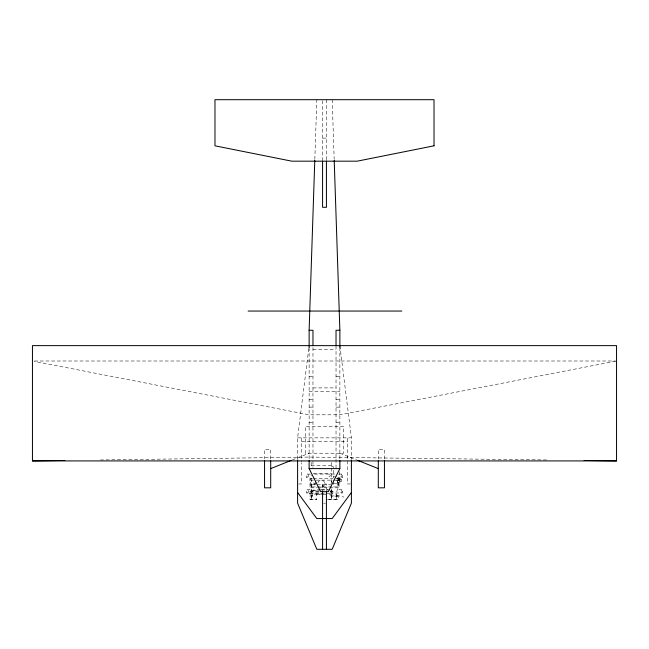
<?xml version="1.0" encoding="UTF-8"?>
<svg xmlns="http://www.w3.org/2000/svg" width="649" height="649" viewBox="0 0 649 649"><rect width="100%" height="100%" fill="white"/><g stroke="black" fill="none" stroke-linecap="round" stroke-linejoin="round"><path stroke-width="0.49" stroke-dasharray="3.25 2.43" d="M314.822 159.362L316.817 99.695M339.516 471.718L337.569 488.543L335.939 495.082L336.36 495.082M297.599 459.103L297.599 437.864L309.127 345.682M320.395 489.727L312.761 490.182L312.761 496.136L310.035 496.136M312.761 490.449L320.395 489.995M292.253 459.979L309.127 453.229M615.552 361.201L339.873 414.808L309.127 414.808L34.438 361.396M100.352 459.979L309.127 457.074L548.648 459.979M322.577 138.123L326.423 138.123M312.964 349.478L336.028 349.478M34.478 361.006L615.536 361.006M309.127 376.379L312.964 376.379M336.028 376.379L339.873 376.379M312.972 387.907L336.028 387.907M309.127 391.745L339.873 391.745M309.127 399.435L312.972 399.435M336.028 399.435L339.873 399.435M309.127 407.118L312.972 407.118M336.028 407.118L339.873 407.118M309.127 422.491L312.972 422.491M336.028 422.491L339.873 422.491M297.599 437.864L351.401 437.864L351.401 458.965M301.444 441.701L347.556 441.701M311.187 465.682L331.404 465.682M331.404 466.712L333.521 466.712L333.521 477.883M313.207 473.243L331.404 473.243M310.384 474.078L306.344 474.078L306.344 477.705L309.979 477.705L309.979 489.354L306.344 489.354L306.344 492.989L319.462 492.989M314.416 474.078L334.584 474.078M338.624 474.078L342.656 474.078L342.656 477.705L339.021 477.705L339.021 489.354L342.656 489.354L342.656 492.989L329.546 492.989M333.521 476.877L336.287 476.877M337.212 478.053L341.447 478.053L341.447 481.444L339.995 481.444M312.347 478.597L310.384 478.597L310.384 487.821L317.247 487.821M313.329 478.597L332.937 478.597M336.863 478.597L338.827 478.597L338.827 487.821L330 487.821M336.004 478.784L339.386 478.784M339.995 479.749L341.447 479.749M331.404 480.812L331.095 483.805M339.386 480.714L336.004 480.714L336.004 479.465M339.386 481.388L339.995 481.388M337.212 482.596L339.995 482.507M313.97 483.805L315.422 483.74M333.521 483.773L337.212 483.773L337.212 476.991M298.564 483.976L301.444 483.976L301.444 462.842M350.436 483.976L347.556 483.976L347.556 437.864M315.422 484.259L313.97 484.259L313.97 482.815M311.488 484.803L331.095 484.803M311.488 486.937L337.512 486.937L337.512 480.13L311.488 480.13L311.187 499.633L311.187 475.133M318.229 487.821L329.019 487.821M321.36 489.727L328.086 489.727M321.36 489.995L330.008 489.995M319.276 491.098L309.678 491.098L309.678 494.124L325.522 494.116M330.917 491.098L332.913 491.098L332.913 494.124L326.196 494.124M309.678 491.853L318.813 491.853M330.917 491.853L332.913 491.853M309.678 493.37L325.214 493.37M326.196 493.37L332.913 493.37M316.696 494.384L326.496 494.384M312.761 495.877L310.035 495.877L310.035 499.673L316.696 499.673L316.696 494.116M330.917 495.933L336.36 495.933M336.669 495.933L338.178 495.933L338.178 499.673L327.469 499.673M338.178 496.193L330.917 496.193L330.917 490.839M310.035 499.414L316.696 499.414M327.485 499.414L336.36 499.414L336.36 493.467L336.669 499.414L338.178 499.414M323.543 503.186L325.457 503.186M336.669 495.292L343.954 497.11M339.873 453.229L356.739 459.979M339.873 345.633L351.401 437.864M332.183 99.695L334.178 159.362M384.443 458.997L384.443 449.392L378.302 449.392L378.302 458.997M339.873 347.556L339.873 459.954M339.995 478.053L339.995 482.596M339.386 478.053L339.386 482.507M336.028 345.633L336.028 468.602M333.578 481.104L333.578 486.937M331.404 462.356L331.404 482.175M331.404 488.9L331.404 499.633L331.095 488.9M326.423 99.695L326.423 160.181M326.423 490.895L326.423 483.976L322.577 483.976L322.577 490.895M322.926 484.803L322.926 486.864L322.456 486.864L322.448 484.803M322.804 484.803L322.804 486.864M322.577 100.7L322.577 160.181M315.422 481.104L315.422 486.937M312.964 347.556L312.972 467.596M311.187 462.356L311.187 467.572M309.127 347.556L309.127 459.954M301.444 437.864L301.444 461.837M270.698 458.997L270.698 449.392L264.557 449.392L264.557 458.997M330.13 491.017A0.909 0.909 0 0 1 330.13 491.926M318.01 482.653A3.407 3.407 0 0 1 322.456 480.333A3.407 3.407 0 0 1 324.378 484.973A3.407 3.407 0 0 1 319.592 486.482M343.71 426.336L305.29 426.336L305.29 453.229L343.71 453.229L343.71 426.336M340.693 492.258A0.909 0.909 0 0 0 342.047 491.471A0.909 0.909 0 0 0 340.693 490.685A0.909 0.909 0 0 0 340.693 492.258M340.693 476.374A0.909 0.909 0 0 0 342.047 475.587A0.909 0.909 0 0 0 340.693 474.8A0.909 0.909 0 0 0 340.693 476.374M328.889 476.374A0.909 0.909 0 0 0 330.252 475.587A0.909 0.909 0 0 0 328.889 474.8A0.909 0.909 0 0 0 328.889 476.374M307.407 476.374A0.909 0.909 0 0 0 308.77 475.587A0.909 0.909 0 0 0 307.407 474.8A0.909 0.909 0 0 0 307.407 476.374M307.407 492.258A0.909 0.909 0 0 0 308.77 491.471A0.909 0.909 0 0 0 307.407 490.685A0.909 0.909 0 0 0 307.407 492.258"/><path stroke-width="0.97" d="M309.127 347.556L309.127 330.268L314.789 160.376M339.873 460.539L339.873 468.602L328.345 491.658L320.655 491.658L309.127 468.602L309.127 460.539M351.401 492.494L332.183 518.559L316.817 518.559L297.599 492.494M270.698 468.602L291.32 460.352M32.45 460.92L616.55 460.92L616.55 345.633L32.45 345.633L32.45 460.92L64.884 460.466M248.096 311.049L401.812 311.049M309.127 330.268L312.972 330.268L312.972 345.633M339.873 347.556L339.873 330.268L336.028 330.268L336.028 345.633M309.127 468.602L339.873 468.602M584.116 460.466L616.55 460.92M357.68 460.352L378.302 468.602M334.211 160.376L339.873 330.268M384.443 460.847L384.443 487.821L378.302 487.821L378.302 460.847M351.401 459.971L351.401 503.186L332.183 549.305L316.817 549.305L297.599 503.186L297.599 459.971M326.423 161.041L326.423 207.299L322.577 207.299L322.577 161.041M326.423 491.658L326.423 549.305M322.577 491.658L322.577 549.305M270.698 460.847L270.698 487.821L264.557 487.821L264.557 460.847M434.019 145.814L357.161 161.179L291.839 161.179L214.981 145.814L214.981 99.695L434.019 99.695L434.019 145.814"/></g></svg>
